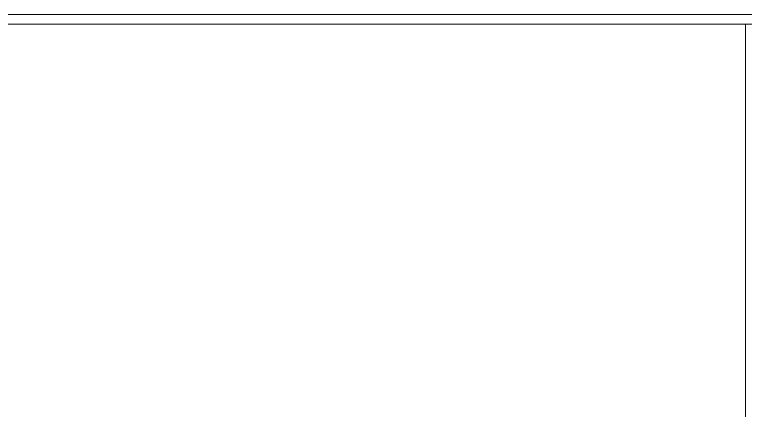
# Model space of a CAD drawing. Header units: millimetres. Extents: x -5300 to 98858, y -5196 to 93886.
# Drawn here: x 33410 to 44700, y 30737 to 36850 of the extents above; entities that cross this region are included whole.
import ezdxf

# ---------------------------------------------------------------- set-up
doc = ezdxf.new("R2010")
doc.units = ezdxf.units.MM
doc.layers.add('Генплан', color=7, linetype='Continuous', lineweight=9)
doc.layers.add('Перекрытия', color=7, linetype='Continuous', lineweight=18, true_color=0x7f7f7f)
doc.layers.add('Стены', color=7, linetype='Continuous', lineweight=18, true_color=0x7f7f7f)

# ---------------------------------------------------------------- blocks, each defined once
blk = doc.blocks.new('ПЕР-003 - ПЕР-003-240210-Подвал')
at = {"layer": 'Перекрытия', "color": 254, "true_color": 0xd4d4d4}
for p, q in [((15650, 36850), (58150, 36850)), ((58150, 36850), (15650, 36850))]:
    blk.add_line(p, q, dxfattribs=at)
blk = doc.blocks.new('СТН-04 95797 - СТН-04-243157-Подвал')
at = {"layer": 'Стены', "color": 254, "true_color": 0xd4d4d4}
for p, q in [((15800, 36700), (50510, 36700)), ((15800, 36700), (50510, 36700)), ((50510, 36700), (15800, 36700))]:
    blk.add_line(p, q, dxfattribs=at)
blk = doc.blocks.new('СТН-04 95797 - СТН-04 95797-243161-Подвал')
blk.add_blockref('СТН-04 95797 - СТН-04-243157-Подвал', (0, 0))
blk = doc.blocks.new('Местность - Местность-379060-Подвал')
at = {"layer": 'Генплан', "color": 253, "true_color": 0xaaaaaa}
for p, q in [((44700, 36700), (22230, 36700)), ((44700, 36700), (22230, 36700)), ((22230, 36700), (44700, 36700)), ((44700, 30470), (44700, 36700)), ((44700, 36700), (44700, 36700)), ((44700, 30470), (44700, 36700)), ((44700, 36700), (44700, 36700)), ((44700, 36700), (44700, 30470))]:
    blk.add_line(p, q, dxfattribs=at)
blk = doc.blocks.new('Местность - Местность-379064-Подвал')
blk.add_blockref('Местность - Местность-379060-Подвал', (0, 0))

msp = doc.modelspace()

# ---------------------------------------------------------------- linework, layer by layer
at = {"layer": 'Перекрытия', "color": 254, "true_color": 0xd4d4d4}
for p, q in [((58150, 36850), (15650, 36850)), ((15650, 36850), (58150, 36850))]:
    msp.add_line(p, q, dxfattribs=at)

# ---------------------------------------------------------------- block references
at = {"layer": 'Генплан', "color": 253, "true_color": 0xaaaaaa}
msp.add_blockref('Местность - Местность-379064-Подвал', (0, 0), dxfattribs=at)
at = {"layer": 'Перекрытия', "color": 254, "true_color": 0xd4d4d4}
msp.add_blockref('ПЕР-003 - ПЕР-003-240210-Подвал', (0, 0), dxfattribs=at)
at = {"layer": 'Стены', "color": 254, "true_color": 0xd4d4d4}
msp.add_blockref('СТН-04 95797 - СТН-04 95797-243161-Подвал', (0, 0), dxfattribs=at)

doc.saveas('drawing.dxf')
